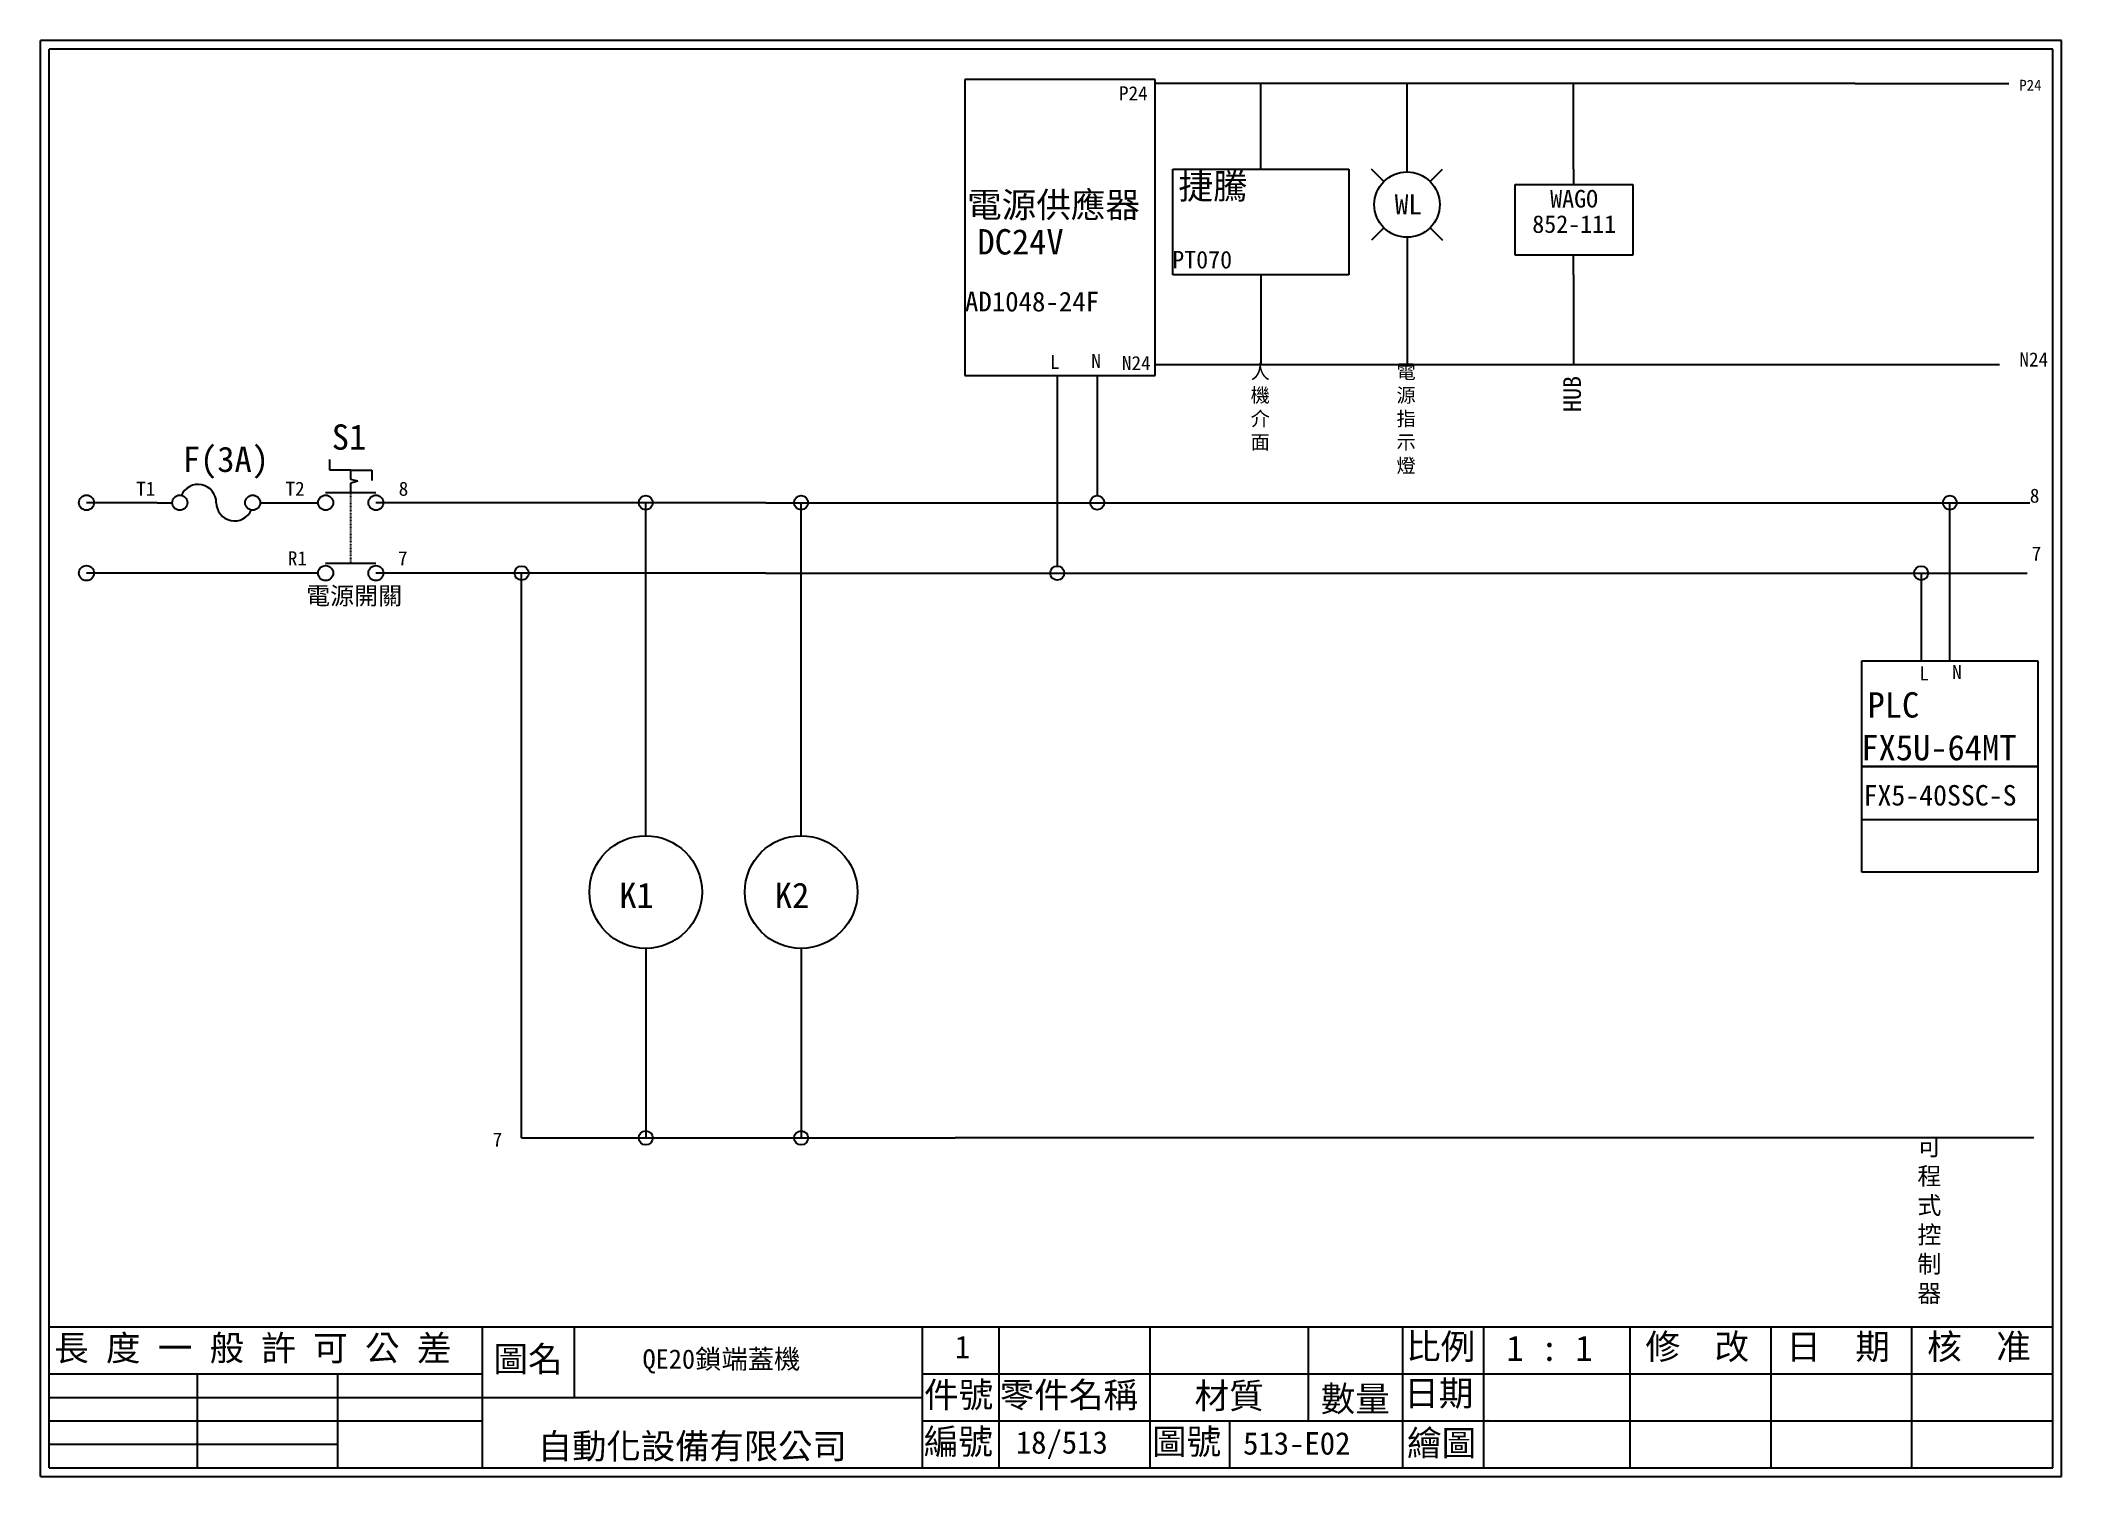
# Model space of a CAD drawing. Extents: x 1092 to 1379, y 1199 to 1403.
import ezdxf
from ezdxf.enums import TextEntityAlignment as Align

# ---------------------------------------------------------------- set-up
doc = ezdxf.new("R2010")
doc.units = 0
doc.linetypes.add('DASHED', pattern=[0.2, 0.1, -0.1])
doc.layers.get('0').update_dxf_attribs({"linetype": 'CONTINUOUS'})
for name, color, linetype in [('7', 7, 'CONTINUOUS'), ('圖框層', 7, 'CONTINUOUS'), ('文字層', 4, 'CONTINUOUS'), ('標尺寸層', 3, 'CONTINUOUS')]:
    doc.layers.add(name, color=color, linetype=linetype)
doc.styles.add('CNS', font='romanc.shx', dxfattribs={"bigfont": 'chineset.shx'})
doc.styles.add('STSL', font='kaiu.ttf')

# ---------------------------------------------------------------- blocks, each defined once
blk = doc.blocks.new('FUSE')
at = {"color": 7}
for p, q in [((0, 0), (2.14, 0)), ((14.64, 0), (16.78, 0))]:
    blk.add_line(p, q, dxfattribs=at)
for centre in [(3.21, 0), (13.56, 0)]:
    blk.add_circle(centre, 1.07)
for centre, start, end in [((5.8, 0), 0, 156.116), ((10.98, 0), 180, 336.116)]:
    blk.add_arc(centre, 2.59, start, end, dxfattribs=at)

msp = doc.modelspace()

# ---------------------------------------------------------------- linework, layer by layer
for p, q in [((1249.91, 1397.28), (1222.91, 1397.28)), ((1222.91, 1397.28), (1222.91, 1355.28)), ((1249.91, 1355.28), (1249.91, 1397.28)), ((1285.68, 1388.07), (1285.68, 1396.75)), ((1349.34, 1396.75), (1304.25, 1396.75)), ((1285.68, 1384.17), (1285.68, 1388.07)), ((1252.41, 1384.57), (1277.41, 1384.57)), ((1252.41, 1369.57), (1252.41, 1384.57)), ((1277.41, 1384.57), (1277.41, 1369.57)), ((1282.4, 1382.81), (1280.63, 1384.58)), ((1288.96, 1382.81), (1290.73, 1384.58)), ((1301.04, 1382.37), (1317.73, 1382.37)), ((1301.04, 1372.35), (1301.04, 1382.37)), ((1317.73, 1382.37), (1317.73, 1372.35)), ((1282.4, 1376.24), (1280.63, 1374.48)), ((1285.68, 1374.89), (1285.68, 1370.94)), ((1288.96, 1376.24), (1290.73, 1374.48)), ((1317.73, 1372.35), (1301.04, 1372.35)), ((1277.41, 1369.57), (1252.41, 1369.57)), ((1285.68, 1370.94), (1285.68, 1356.8)), ((1222.91, 1355.28), (1245.91, 1355.28)), ((1236.02, 1355.28), (1236.02, 1328.2)), ((1241.69, 1355.28), (1241.69, 1338.2)), ((1245.91, 1355.28), (1249.91, 1355.28)), ((1369.82, 1356.8), (1304.25, 1356.8)), ((1132.7, 1341.84), (1132.7, 1343.34)), ((1135.7, 1341.84), (1132.7, 1341.84)), ((1135.7, 1341.84), (1138.7, 1341.84)), ((1136.7, 1340.24), (1135.7, 1340.5)), ((1138.7, 1341.84), (1138.7, 1340.34)), ((1136.7, 1340.24), (1135.7, 1339.97)), ((1122.85, 1337.2), (1131.06, 1337.2)), ((1124.99, 1337.2), (1131.06, 1337.2)), ((1246.92, 1337.2), (1374.12, 1337.2)), ((1362.76, 1314.72), (1362.76, 1337.2)), ((1246.92, 1327.2), (1373.74, 1327.2)), ((1350.26, 1314.72), (1375.26, 1314.72)), ((1350.26, 1299.72), (1350.26, 1314.72)), ((1375.26, 1314.72), (1375.26, 1299.72)), ((1375.26, 1299.72), (1350.26, 1299.72)), ((1350.26, 1299.72), (1375.26, 1299.72)), ((1350.26, 1284.72), (1350.26, 1299.72)), ((1375.26, 1299.72), (1375.26, 1284.72)), ((1375.26, 1284.72), (1350.26, 1284.72))]:
    msp.add_line(p, q)
for centre, radius in [((1285.68, 1379.53), 4.64), ((1177.58, 1337.2), 1), ((1199.65, 1337.2), 1), ((1241.69, 1337.2), 1), ((1236.02, 1327.2), 1), ((1177.58, 1281.9), 8), ((1199.65, 1281.9), 8), ((1177.58, 1246.99), 1), ((1199.65, 1246.99), 1)]:
    msp.add_circle(centre, radius)
at = {"layer": '7'}
for p, q in [((1135.7, 1340.5), (1135.7, 1341.84)), ((1132.13, 1338.63), (1139.27, 1338.63)), ((1135.7, 1338.63), (1135.7, 1339.97)), ((1132.13, 1328.63), (1139.27, 1328.63))]:
    msp.add_line(p, q, dxfattribs=at)
at = {"layer": '7', "linetype": 'DASHED'}
msp.add_line((1135.7, 1328.63), (1135.7, 1338.63), dxfattribs=at)
at = {"layer": '7'}
for centre in [(1098.17, 1337.2), (1132.13, 1337.2), (1139.27, 1337.2), (1098.17, 1327.2), (1132.13, 1327.2), (1139.27, 1327.2)]:
    msp.add_circle(centre, 1.07, dxfattribs=at)
at = {"layer": '圖框層', "color": 7}
for p, q in [((1378.63, 1402.85), (1091.63, 1402.85)), ((1091.63, 1198.88), (1091.63, 1402.85)), ((1377.38, 1401.6), (1092.88, 1401.6)), ((1092.88, 1200.13), (1092.88, 1401.6)), ((1377.38, 1200.13), (1377.38, 1401.6)), ((1378.63, 1198.88), (1378.63, 1402.85)), ((1092.88, 1220.13), (1203.36, 1220.13)), ((1154.42, 1200.13), (1154.42, 1220.13)), ((1167.45, 1210.13), (1167.45, 1220.13)), ((1203.36, 1220.13), (1377.38, 1220.13)), ((1216.9, 1200.13), (1216.9, 1220.13)), ((1227.78, 1200.13), (1227.78, 1220.13)), ((1249.2, 1200.13), (1249.2, 1220.13)), ((1271.68, 1206.8), (1271.68, 1220.13)), ((1285.09, 1200.13), (1285.09, 1220.13)), ((1296.57, 1200.13), (1296.57, 1220.13)), ((1317.38, 1200.13), (1317.38, 1220.13)), ((1337.38, 1200.13), (1337.38, 1220.13)), ((1357.38, 1200.13), (1357.38, 1220.13)), ((1092.88, 1213.46), (1154.42, 1213.46)), ((1113.92, 1200.13), (1113.92, 1213.46)), ((1133.86, 1200.13), (1133.86, 1213.46)), ((1216.9, 1213.46), (1377.38, 1213.46)), ((1092.88, 1210.13), (1156.91, 1210.13)), ((1156.91, 1210.13), (1216.9, 1210.13)), ((1092.88, 1206.8), (1154.42, 1206.8)), ((1216.9, 1206.8), (1377.38, 1206.8)), ((1260.51, 1200.13), (1260.51, 1206.8)), ((1092.88, 1203.47), (1133.86, 1203.47)), ((1092.88, 1200.13), (1377.38, 1200.13)), ((1091.63, 1198.88), (1378.63, 1198.88))]:
    msp.add_line(p, q, dxfattribs=at)
at = {"layer": '圖框層', "color": 4}
msp.add_point((1297.17, 1206.8), dxfattribs=at)
at = {"layer": '標尺寸層', "color": 0}
for p, q in [((1304.25, 1396.75), (1249.91, 1396.75)), ((1349.34, 1396.75), (1359.08, 1396.75)), ((1359.08, 1396.75), (1371.13, 1396.75)), ((1309.3, 1384.57), (1309.3, 1382.37)), ((1309.3, 1369.57), (1309.3, 1372.35)), ((1304.25, 1356.8), (1249.91, 1356.8)), ((1108.21, 1337.2), (1098.17, 1337.2)), ((1194.64, 1337.2), (1139.27, 1337.2)), ((1194.64, 1337.2), (1246.92, 1337.2)), ((1131.06, 1327.2), (1098.17, 1327.2)), ((1194.64, 1327.2), (1139.27, 1327.2)), ((1194.64, 1327.2), (1246.92, 1327.2)), ((1159.96, 1246.99), (1221.53, 1246.99)), ((1256.48, 1246.99), (1221.53, 1246.99))]:
    msp.add_line(p, q, dxfattribs=at)
at = {"layer": '標尺寸層', "color": 7}
for p, q in [((1264.91, 1384.57), (1264.91, 1396.75)), ((1309.3, 1384.57), (1309.3, 1396.75)), ((1264.91, 1369.57), (1264.91, 1356.8)), ((1309.3, 1369.57), (1309.3, 1356.8)), ((1177.58, 1289.9), (1177.58, 1337.2)), ((1199.65, 1289.9), (1199.65, 1337.2)), ((1159.96, 1246.99), (1159.96, 1327.2)), ((1358.68, 1327.23), (1358.68, 1314.71)), ((1177.58, 1273.9), (1177.58, 1246.99)), ((1199.65, 1273.9), (1199.65, 1246.99)), ((1374.7, 1246.99), (1256.48, 1246.99))]:
    msp.add_line(p, q, dxfattribs=at)
at = {"layer": '標尺寸層'}
msp.add_line((1350.26, 1292.22), (1375.26, 1292.22), dxfattribs=at)
at = {"layer": '標尺寸層', "color": 7}
for centre in [(1362.76, 1337.2), (1159.96, 1327.2), (1358.68, 1327.2)]:
    msp.add_circle(centre, 1, dxfattribs=at)

# ---------------------------------------------------------------- block references
at = {"color": 7}
msp.add_blockref('FUSE', (1108.21, 1337.2), dxfattribs=at)

# ---------------------------------------------------------------- texts
msp.add_text('WL', height=2.856, dxfattribs=at).set_placement((1285.88, 1379.58), align=Align.MIDDLE_CENTER)
at = {"layer": '圖框層', "color": 4, "style": 'STSL'}
for s, height, p in [('P24', 2, (1244.78, 1394.34)), ('P24', 1.541, (1372.63, 1395.72)), ('捷騰', 3.6, (1253.22, 1380.34)), ('電源供應器', 3.6, (1223.22, 1377.7)), ('WAGO', 2.5, (1306.01, 1379.12)), ('852-111', 2.5, (1303.47, 1375.52)), ('DC24V', 3.6, (1224.68, 1372.45)), ('PT070', 2.5, (1252.34, 1370.46)), ('AD1048-24F', 2.8, (1222.91, 1364.36)), ('L', 2, (1234.98, 1356.19)), ('N', 2, (1240.85, 1356.33)), ('N24', 2, (1245.2, 1356.02)), ('N24', 2, (1372.64, 1356.54)), ('S1', 3.6, (1133, 1344.72)), ('F(3A)', 3.6, (1111.84, 1341.56)), ('T1', 2, (1105.22, 1338.18)), ('T2', 2, (1126.43, 1338.18)), ('8', 2, (1142.5, 1338.18)), ('8', 2, (1374.12, 1337.2)), ('R1', 2, (1126.76, 1328.3)), ('7', 2, (1142.4, 1328.3)), ('7', 2, (1374.38, 1328.98)), ('L', 2, (1358.45, 1311.95)), ('N', 2, (1363.09, 1312.14)), ('PLC', 3.6, (1351.07, 1306.68)), ('FX5U-64MT', 3.6, (1350.19, 1300.61)), ('FX5-40SSC-S', 2.9028, (1350.51, 1294.19)), ('K1', 3.6, (1173.83, 1279.64)), ('K2', 3.6, (1195.91, 1279.64)), ('7', 2, (1155.84, 1245.75)), ('    長 度 一 般 許 可 公 差', 3.6, (1083.77, 1215.34)), ('圖名', 3.6, (1155.96, 1213.78)), ('QE20鎖端蓋機', 2.74, (1177.13, 1214.21)), ('比例', 3.6, (1285.55, 1215.56)), ('修  改', 3.6, (1319.54, 1215.54)), ('日  期', 3.6, (1339.54, 1215.54)), ('核  准', 3.6, (1359.54, 1215.54)), ('件號', 3.6, (1217.11, 1208.7)), ('零件名稱', 3.6, (1227.84, 1208.69)), ('材質', 3.6, (1255.51, 1208.56)), ('數量', 3.6, (1273.42, 1208.13)), ('日期', 3.6, (1285.29, 1208.93)), ('自動化設備有限公司', 3.574, (1162.26, 1201.41)), ('編號', 3.6, (1217.06, 1202.04)), ('18/513', 3.2, (1230.14, 1202.14)), ('圖號', 3.6, (1249.47, 1202.04)), ('繪圖', 3.6, (1285.68, 1201.85))]:
    msp.add_text(s, height=height, dxfattribs=at).set_placement(p)
msp.add_text('HUB', height=2.5, rotation=90, dxfattribs=at).set_placement((1310.37, 1350.09))
at = {"layer": '文字層', "color": 4, "style": 'STSL'}
for s, height, p in [('1 ', 3.2, (1221.48, 1215.69)), ('1 : 1', 3.599, (1299.78, 1215.31)), ('513-E02', 3.2, (1262.41, 1202))]:
    msp.add_text(s, height=height, dxfattribs=at).set_placement(p)
at = {"layer": '標尺寸層', "color": 7, "attachment_point": 1, "style": 'CNS'}
for s, insert, char_height, width in [('{\\fDFKai-SB|b0|i0|c136|p65;人機介面}', (1263.48, 1356.8), 2, 4.1392), ('{\\fDFKai-SB|b0|i0|c136|p65;電\\P源指示燈}', (1284.19, 1356.8), 2, 4.1392), ('{\\fDFKai-SB|b0|i0|c136|p65;電源開關}', (1129.35, 1325.23), 2.5, 14.0847), ('{\\fDFKai-SB|b0|i0|c136|p65;可程式控制器}', (1358.15, 1246.99), 2.5, 5.4243)]:
    msp.add_mtext(s, dxfattribs=dict(at, insert=insert, char_height=char_height, width=width))

doc.saveas('drawing.dxf')
